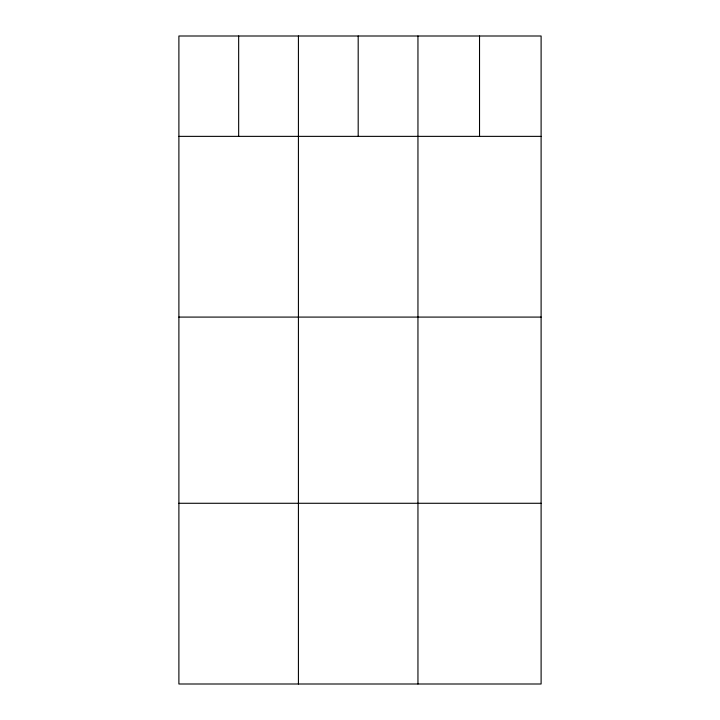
<?xml version="1.0" encoding="UTF-8"?>
<svg xmlns="http://www.w3.org/2000/svg" width="720" height="720" viewBox="0 0 720 720"><rect width="100%" height="100%" fill="white"/><g stroke="black" fill="none" stroke-linecap="round" stroke-linejoin="round"><path stroke-width="1.08" d="M541.107 136.368L541.107 684L178.893 684L178.893 36L541.107 36L541.107 136.368L178.893 136.368M178.893 317.088L541.107 317.088M178.893 503.28L541.107 503.28M479.529 36L479.529 136.368M417.951 36L417.951 684M358.191 36L358.191 136.368M298.422 36L298.422 684M238.662 36L238.662 136.368"/></g></svg>
